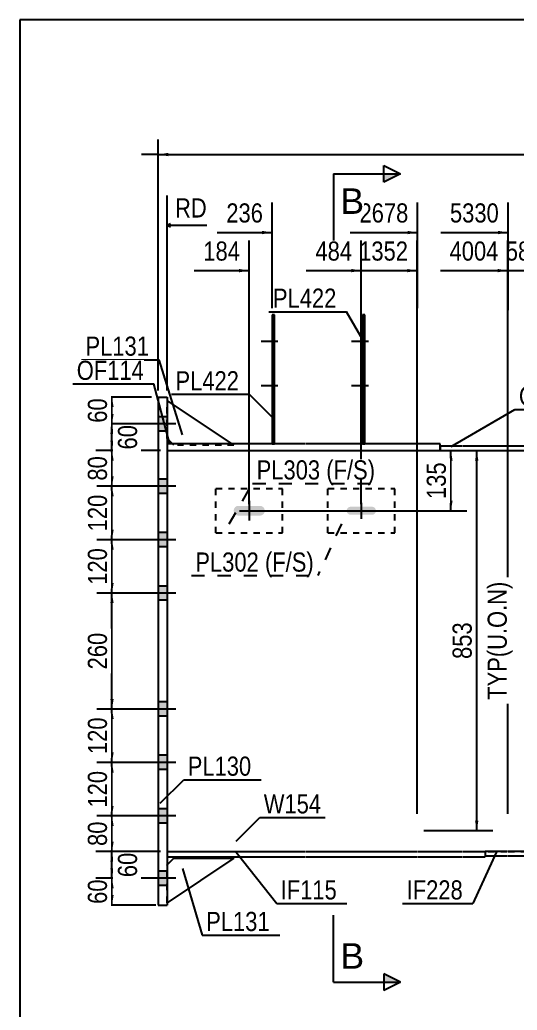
# Model space of a CAD drawing. Header units: millimetres. Extents: x -25 to 378, y -183 to 94.
# Drawn here: x -22 to 52.4, y -53.7 to 94.5 of the extents above; entities that cross this region are included whole.
import ezdxf

# ---------------------------------------------------------------- set-up
doc = ezdxf.new("R2010")
doc.units = ezdxf.units.MM
doc.linetypes.add('DXK_LINE_DOT1', pattern=[1.8814, 0.9407, -0.9407])
doc.linetypes.add('DXK_LINE_DOT2', pattern=[3.9198, 1.9599, -1.9599])
doc.styles.add('Arial', font='ARIAL.TTF', dxfattribs={"height": 0.2})
doc.styles.add('Arial Narrow', font='ARIALN.TTF', dxfattribs={"height": 0.2})

# ---------------------------------------------------------------- blocks, each defined once
blk = doc.blocks.new('Unknown-628699693-1211')
at = {"color": 5, "linetype": 'Continuous'}
for p, q in [((377.97, 94.46), (-22.03, 94.46)), ((-22.03, 94.46), (-22.03, -182.54))]:
    blk.add_line(p, q, dxfattribs=at)
blk = doc.blocks.new('Part-628699693-1279 - 1232')
at = {"color": 7, "linetype": 'DXK_LINE_DOT1'}
for p, q in [((7.28, 17.67), (7.28, 24.33)), ((7.28, 24.33), (17.28, 24.33)), ((17.28, 17.67), (17.28, 24.33)), ((7.28, 17.67), (17.28, 17.67))]:
    blk.add_line(p, q, dxfattribs=at)
blk = doc.blocks.new('Part-628699693-1257 - 1232')
at = {"color": 7, "linetype": 'DXK_LINE_DOT1'}
for p, q in [((24.05, 17.67), (24.05, 24.33)), ((24.05, 24.33), (34.05, 24.33)), ((34.05, 17.67), (34.05, 24.33)), ((24.05, 17.67), (34.05, 17.67))]:
    blk.add_line(p, q, dxfattribs=at)
blk = doc.blocks.new('Part-628699693-1348 - 1232')
at = {"color": 7, "linetype": 'DXK_LINE_DOT1'}
for p, q in [((0, 30), (0, -30)), ((0, 30), (20.62, 30)), ((20.72, 30), (37.38, 30)), ((37.48, 30), (44.15, 30)), ((44.25, 30), (50.92, 30)), ((51.02, 30), (65.43, 30)), ((0, -30), (20.62, -30)), ((20.72, -30), (37.38, -30)), ((37.48, -30), (44.15, -30)), ((44.25, -30), (50.92, -30)), ((51.02, -30), (65.43, -30))]:
    blk.add_line(p, q, dxfattribs=at)
at = {"color": 2, "linetype": 'Continuous'}
blk.add_line((65.43, 30), (65.43, -30), dxfattribs=at)
blk = doc.blocks.new('Bolt-628699693-1556 - 1232')
at = {"linetype": 'Continuous'}
blk.add_hatch(color=3, dxfattribs=at).paths.add_polyline_path([(31.2, 20.77), (31.25, 21), (31.2, 21.23), (31.07, 21.43), (30.88, 21.56), (30.65, 21.6), (27.45, 21.6), (27.22, 21.56), (27.03, 21.43), (26.9, 21.23), (26.85, 21), (26.9, 20.77), (27.03, 20.58), (27.22, 20.45), (27.45, 20.4), (30.65, 20.4), (30.88, 20.45), (31.07, 20.58)])
at = {"color": 3, "linetype": 'Continuous'}
for p, q in [((27.85, 21), (30.25, 21)), ((29.05, 22.2), (29.05, 19.8))]:
    blk.add_line(p, q, dxfattribs=at)
blk = doc.blocks.new('Part-628699693-1410 - 1232')
at = {"color": 2, "linetype": 'Continuous'}
for p, q in [((10, -31), (0, -37.67)), ((0, -32), (1, -31)), ((1, -31), (10, -31))]:
    blk.add_line(p, q, dxfattribs=at)
at = {"color": 7, "linetype": 'DXK_LINE_DOT1'}
blk.add_line((0, -37.67), (0, -32), dxfattribs=at)
blk = doc.blocks.new('Part-628699693-1439 - 1232')
at = {"color": 2, "linetype": 'Continuous'}
for p, q in [((-1.33, 38), (0, 38)), ((-1.33, 38), (-1.33, -38)), ((0, 38), (0, -38)), ((-1.33, -38), (0, -38))]:
    blk.add_line(p, q, dxfattribs=at)
blk = doc.blocks.new('Part-628699693-1736 - 1232')
at = {"color": 2, "linetype": 'Continuous'}
for p, q in [((50.92, -30), (47.58, -30)), ((47.58, -30), (47.58, -30.67)), ((50.92, -30.67), (47.58, -30.67)), ((87.73, -30), (51.02, -30)), ((87.73, -30.67), (51.02, -30.67)), ((97.83, -30), (87.83, -30)), ((97.8, -30.67), (87.83, -30.67)), ((104.43, -31.38), (97.8, -30.67)), ((97.83, -30), (104.5, -30.71))]:
    blk.add_line(p, q, dxfattribs=at)
at = {"color": 7, "linetype": 'DXK_LINE_DOT1'}
blk.add_line((104.5, -30.71), (104.43, -31.38), dxfattribs=at)
blk = doc.blocks.new('Part-628699693-2759 - 1232')
at = {"color": 2, "linetype": 'Continuous'}
for p, q in [((16.05, 50.33), (15.72, 50.33)), ((15.72, 50.33), (15.72, 31)), ((16.05, 31), (16.05, 50.33))]:
    blk.add_line(p, q, dxfattribs=at)
at = {"color": 7, "linetype": 'DXK_LINE_DOT1'}
blk.add_line((15.72, 31), (16.05, 31), dxfattribs=at)
blk = doc.blocks.new('Part-628699693-1553 - 1232')
at = {"color": 2, "linetype": 'Continuous'}
for p, q in [((0, 37.47), (9.7, 31)), ((0, 31.8), (0.8, 31))]:
    blk.add_line(p, q, dxfattribs=at)
at = {"color": 7, "linetype": 'DXK_LINE_DOT1'}
for p, q in [((0, 31.8), (0, 37.47)), ((1, 30.8), (0.8, 31)), ((10, 30.8), (1, 30.8)), ((9.7, 31), (10, 30.8))]:
    blk.add_line(p, q, dxfattribs=at)
blk = doc.blocks.new('Bolt-628699693-1555 - 1232')
at = {"linetype": 'Continuous'}
blk.add_hatch(color=3, dxfattribs=at).paths.add_polyline_path([(14.56, 20.72), (14.62, 21), (14.56, 21.28), (14.4, 21.52), (14.16, 21.68), (13.88, 21.73), (10.68, 21.73), (10.4, 21.68), (10.16, 21.52), (10.01, 21.28), (9.95, 21), (10.01, 20.72), (10.16, 20.48), (10.4, 20.32), (10.68, 20.27), (13.88, 20.27), (14.16, 20.32), (14.4, 20.48)])
at = {"color": 3, "linetype": 'Continuous'}
for p, q in [((12.28, 22.47), (12.28, 19.53)), ((10.82, 21), (13.75, 21))]:
    blk.add_line(p, q, dxfattribs=at)
blk = doc.blocks.new('Bolt-628699693-1558 - 1232')
at = {"linetype": 'Continuous'}
for points in [[(-1.33, 35.07), (-1.33, 32.93), (0, 32.93), (0, 35.07)], [(-1.33, 35.07), (-1.33, 32.93), (0, 32.93), (0, 35.07)], [(-1.33, 25.73), (-1.33, 23.6), (0, 23.6), (0, 25.73)], [(-1.33, 25.73), (-1.33, 23.6), (0, 23.6), (0, 25.73)], [(-1.33, 17.73), (-1.33, 15.6), (0, 15.6), (0, 17.73)], [(-1.33, 17.73), (-1.33, 15.6), (0, 15.6), (0, 17.73)], [(-1.33, 9.73), (-1.33, 7.6), (0, 7.6), (0, 9.73)], [(-1.33, 9.73), (-1.33, 7.6), (0, 7.6), (0, 9.73)], [(-1.33, -7.6), (-1.33, -9.73), (0, -9.73), (0, -7.6)], [(-1.33, -7.6), (-1.33, -9.73), (0, -9.73), (0, -7.6)], [(-1.33, -15.6), (-1.33, -17.73), (0, -17.73), (0, -15.6)], [(-1.33, -15.6), (-1.33, -17.73), (0, -17.73), (0, -15.6)], [(-1.33, -23.6), (-1.33, -25.73), (0, -25.73), (0, -23.6)], [(-1.33, -23.6), (-1.33, -25.73), (0, -25.73), (0, -23.6)], [(-1.33, -32.93), (-1.33, -35.07), (0, -35.07), (0, -32.93)], [(-1.33, -32.93), (-1.33, -35.07), (0, -35.07), (0, -32.93)]]:
    blk.add_hatch(color=3, dxfattribs=at).paths.add_polyline_path(points)
at = {"color": 3, "linetype": 'Continuous'}
for p, q in [((0, 35.07), (-1.33, 35.07)), ((0, 35.07), (-1.33, 35.07)), ((1.32, 34), (-6.67, 34)), ((1.32, 34), (-6.67, 34)), ((0, 32.93), (-1.33, 32.93)), ((0, 32.93), (-1.33, 32.93)), ((0, 25.73), (-1.33, 25.73)), ((0, 25.73), (-1.33, 25.73)), ((1.32, 24.67), (-6.67, 24.67)), ((1.32, 24.67), (-6.67, 24.67)), ((0, 23.6), (-1.33, 23.6)), ((0, 23.6), (-1.33, 23.6)), ((1.32, 16.67), (-6.67, 16.67)), ((1.32, 16.67), (-6.67, 16.67)), ((0, 17.73), (-1.33, 17.73)), ((0, 17.73), (-1.33, 17.73)), ((0, 15.6), (-1.33, 15.6)), ((0, 15.6), (-1.33, 15.6)), ((0, 9.73), (-1.33, 9.73)), ((0, 9.73), (-1.33, 9.73)), ((1.32, 8.67), (-6.67, 8.67)), ((1.32, 8.67), (-6.67, 8.67)), ((0, 7.6), (-1.33, 7.6)), ((0, 7.6), (-1.33, 7.6)), ((1.32, -8.67), (-6.67, -8.67)), ((1.32, -8.67), (-6.67, -8.67)), ((0, -7.6), (-1.33, -7.6)), ((0, -7.6), (-1.33, -7.6)), ((0, -9.73), (-1.33, -9.73)), ((0, -9.73), (-1.33, -9.73)), ((0, -15.6), (-1.33, -15.6)), ((0, -15.6), (-1.33, -15.6)), ((1.32, -16.67), (-6.67, -16.67)), ((1.32, -16.67), (-6.67, -16.67)), ((0, -17.73), (-1.33, -17.73)), ((0, -17.73), (-1.33, -17.73)), ((0, -23.6), (-1.33, -23.6)), ((0, -23.6), (-1.33, -23.6)), ((1.32, -24.67), (-6.67, -24.67)), ((1.32, -24.67), (-6.67, -24.67)), ((0, -25.73), (-1.33, -25.73)), ((0, -25.73), (-1.33, -25.73)), ((1.32, -34), (-6.67, -34)), ((1.32, -34), (-6.67, -34)), ((0, -32.93), (-1.33, -32.93)), ((0, -32.93), (-1.33, -32.93)), ((0, -35.07), (-1.33, -35.07)), ((0, -35.07), (-1.33, -35.07))]:
    blk.add_line(p, q, dxfattribs=at)
blk = doc.blocks.new('Part-628699693-1582 - 1232')
at = {"color": 2, "linetype": 'Continuous'}
for p, q in [((20.62, 31), (0, 31)), ((0, 30), (20.62, 30)), ((37.38, 31), (20.72, 31)), ((20.72, 30), (37.38, 30)), ((40.82, 31), (37.48, 31)), ((37.48, 30), (40.82, 30)), ((40.82, 30), (40.82, 31))]:
    blk.add_line(p, q, dxfattribs=at)
at = {"color": 7, "linetype": 'DXK_LINE_DOT1'}
blk.add_line((0, 31), (0, 30), dxfattribs=at)
blk = doc.blocks.new('Part-628699693-1604 - 1232')
at = {"color": 2, "linetype": 'Continuous'}
for p, q in [((40.82, 30.67), (40.82, 30)), ((44.15, 30.67), (40.82, 30.67)), ((40.82, 30), (44.15, 30)), ((50.92, 30.67), (44.25, 30.67)), ((44.25, 30), (50.92, 30)), ((87.73, 30.67), (51.02, 30.67)), ((51.02, 30), (87.73, 30)), ((91.17, 30.67), (87.83, 30.67)), ((87.83, 30), (91.17, 30))]:
    blk.add_line(p, q, dxfattribs=at)
at = {"color": 7, "linetype": 'DXK_LINE_DOT1'}
blk.add_line((91.17, 30), (91.17, 30.67), dxfattribs=at)
blk = doc.blocks.new('Part-628699693-1714 - 1232')
at = {"color": 2, "linetype": 'Continuous'}
for p, q in [((0, -30), (20.62, -30)), ((0, -30.8), (20.62, -30.8)), ((20.72, -30), (37.38, -30)), ((20.72, -30.8), (37.38, -30.8)), ((37.48, -30), (44.15, -30)), ((37.48, -30.8), (44.15, -30.8)), ((44.25, -30), (47.58, -30)), ((44.25, -30.8), (47.58, -30.8)), ((47.58, -30), (47.58, -30.8))]:
    blk.add_line(p, q, dxfattribs=at)
at = {"color": 7, "linetype": 'DXK_LINE_DOT1'}
blk.add_line((0, -30), (0, -30.8), dxfattribs=at)
blk = doc.blocks.new('Part-628699693-2806 - 1232')
at = {"color": 2, "linetype": 'Continuous'}
for p, q in [((29.58, 50.33), (29.25, 50.33)), ((29.25, 50.33), (29.25, 31)), ((29.58, 31), (29.58, 50.33))]:
    blk.add_line(p, q, dxfattribs=at)
at = {"color": 7, "linetype": 'DXK_LINE_DOT1'}
blk.add_line((29.25, 31), (29.58, 31), dxfattribs=at)
blk = doc.blocks.new('Bolt-628699693-2807 - 1232')
at = {"linetype": 'Continuous'}
for points in [[(37.41, 45.87), (37.41, 46.8), (37.41, 46.8), (37.41, 45.87)], [(37.41, 45.87), (37.41, 46.8), (37.41, 46.8), (37.41, 45.87)], [(37.41, 39.2), (37.41, 40.13), (37.41, 40.13), (37.41, 39.2)], [(37.41, 39.2), (37.41, 40.13), (37.41, 40.13), (37.41, 39.2)]]:
    blk.add_hatch(color=3, dxfattribs=at).paths.add_polyline_path(points)
blk = doc.blocks.new('Bolt-628699693-2808 - 1232')
at = {"linetype": 'Continuous'}
for points in [[(16.05, 45.87), (16.05, 46.8), (15.72, 46.8), (15.72, 45.87)], [(16.05, 45.87), (16.05, 46.8), (15.72, 46.8), (15.72, 45.87)], [(16.05, 39.2), (16.05, 40.13), (15.72, 40.13), (15.72, 39.2)], [(16.05, 39.2), (16.05, 40.13), (15.72, 40.13), (15.72, 39.2)]]:
    blk.add_hatch(color=3, dxfattribs=at).paths.add_polyline_path(points)
at = {"color": 3, "linetype": 'Continuous'}
for p, q in [((16.58, 46.33), (14.05, 46.33)), ((16.58, 46.33), (14.05, 46.33)), ((16.05, 46.8), (15.72, 46.8)), ((16.05, 46.8), (15.72, 46.8)), ((16.05, 45.87), (15.72, 45.87)), ((16.05, 45.87), (15.72, 45.87)), ((16.05, 40.13), (15.72, 40.13)), ((16.05, 40.13), (15.72, 40.13)), ((16.58, 39.67), (14.05, 39.67)), ((16.58, 39.67), (14.05, 39.67)), ((16.05, 39.2), (15.72, 39.2)), ((16.05, 39.2), (15.72, 39.2))]:
    blk.add_line(p, q, dxfattribs=at)
blk = doc.blocks.new('Bolt-628699693-2809 - 1232')
at = {"linetype": 'Continuous'}
for points in [[(37.47, 45.87), (37.47, 46.8), (37.47, 46.8), (37.47, 45.87)], [(37.47, 45.87), (37.47, 46.8), (37.47, 46.8), (37.47, 45.87)], [(37.47, 39.2), (37.47, 40.13), (37.47, 40.13), (37.47, 39.2)], [(37.47, 39.2), (37.47, 40.13), (37.47, 40.13), (37.47, 39.2)]]:
    blk.add_hatch(color=3, dxfattribs=at).paths.add_polyline_path(points)
blk = doc.blocks.new('Bolt-628699693-2810 - 1232')
at = {"linetype": 'Continuous'}
for points in [[(51, 45.87), (51, 46.8), (51, 46.8), (51, 45.87)], [(51, 45.87), (51, 46.8), (51, 46.8), (51, 45.87)], [(51, 39.2), (51, 40.13), (51, 40.13), (51, 39.2)], [(51, 39.2), (51, 40.13), (51, 40.13), (51, 39.2)]]:
    blk.add_hatch(color=3, dxfattribs=at).paths.add_polyline_path(points)
blk = doc.blocks.new('Bolt-628699693-2817 - 1232')
at = {"linetype": 'Continuous'}
blk.add_hatch(color=3, dxfattribs=at).paths.add_polyline_path([(37.41, -27.33), (37.41, -26.4), (37.41, -26.4), (37.41, -27.33)])
blk = doc.blocks.new('Bolt-628699693-2820 - 1232')
at = {"linetype": 'Continuous'}
for points in [[(50.94, 45.87), (50.94, 46.8), (50.94, 46.8), (50.94, 45.87)], [(50.94, 45.87), (50.94, 46.8), (50.94, 46.8), (50.94, 45.87)], [(50.94, 39.2), (50.94, 40.13), (50.94, 40.13), (50.94, 39.2)], [(50.94, 39.2), (50.94, 40.13), (50.94, 40.13), (50.94, 39.2)]]:
    blk.add_hatch(color=3, dxfattribs=at).paths.add_polyline_path(points)
blk = doc.blocks.new('Bolt-628699693-2838 - 1232')
at = {"linetype": 'Continuous'}
blk.add_hatch(color=3, dxfattribs=at).paths.add_polyline_path([(50.94, -27.33), (50.94, -26.4), (50.94, -26.4), (50.94, -27.33)])
blk = doc.blocks.new('Bolt-628699693-2855 - 1232')
at = {"linetype": 'Continuous'}
for points in [[(29.58, 45.87), (29.58, 46.8), (29.25, 46.8), (29.25, 45.87)], [(29.58, 45.87), (29.58, 46.8), (29.25, 46.8), (29.25, 45.87)], [(29.58, 39.2), (29.58, 40.13), (29.25, 40.13), (29.25, 39.2)], [(29.58, 39.2), (29.58, 40.13), (29.25, 40.13), (29.25, 39.2)]]:
    blk.add_hatch(color=3, dxfattribs=at).paths.add_polyline_path(points)
at = {"color": 3, "linetype": 'Continuous'}
for p, q in [((30.12, 46.33), (27.58, 46.33)), ((30.12, 46.33), (27.58, 46.33)), ((29.58, 46.8), (29.25, 46.8)), ((29.58, 46.8), (29.25, 46.8)), ((29.58, 45.87), (29.25, 45.87)), ((29.58, 45.87), (29.25, 45.87)), ((29.58, 40.13), (29.25, 40.13)), ((29.58, 40.13), (29.25, 40.13)), ((30.12, 39.67), (27.58, 39.67)), ((30.12, 39.67), (27.58, 39.67)), ((29.58, 39.2), (29.25, 39.2)), ((29.58, 39.2), (29.25, 39.2))]:
    blk.add_line(p, q, dxfattribs=at)
blk = doc.blocks.new('StraightDimension-628699693-1862 - 1232')
at = {"linetype": 'Continuous'}
blk.add_hatch(color=7, dxfattribs=at).paths.add_polyline_path([(14.22, 62.88), (15.72, 62.63), (14.22, 62.38)])
at = {"color": 7, "linetype": 'Continuous'}
for p, q in [((15.72, 51.33), (15.72, 67.13)), ((7.48, 62.63), (15.72, 62.63))]:
    blk.add_line(p, q, dxfattribs=at)
at = {"color": 0}
blk.add_wipeout([(14.94, 63.53), (14.94, 67.73), (8.26, 67.73), (8.26, 63.53)], dxfattribs=at)
at = {"color": 3, "style": 'Arial Narrow'}
blk.add_text('236', height=2.863, dxfattribs=at).set_placement((8.86, 64.13))
blk = doc.blocks.new('StraightDimension-628699693-1876 - 1232')
at = {"linetype": 'Continuous'}
blk.add_hatch(color=7, dxfattribs=at).paths.add_polyline_path([(10.78, 57.18), (12.28, 56.93), (10.78, 56.68)])
at = {"color": 7, "linetype": 'Continuous'}
for p, q in [((12.28, 22), (12.28, 61.43)), ((4.05, 56.93), (12.28, 56.93))]:
    blk.add_line(p, q, dxfattribs=at)
at = {"color": 0, "linetype": 'Continuous'}
blk.add_wipeout([(6.53, 64.28), (6.53, 68.48), (0.59, 68.48), (0.59, 64.28)], dxfattribs=at)
at = {"color": 7, "linetype": 'Continuous'}
for p, q in [((0, 39), (0, 68.18)), ((0.5, 63.93), (0, 63.68)), ((0.5, 63.43), (0, 63.68)), ((5.93, 63.68), (0, 63.68))]:
    blk.add_line(p, q, dxfattribs=at)
at = {"color": 3, "linetype": 'Continuous', "style": 'Arial Narrow'}
blk.add_text('RD', height=2.863, dxfattribs=at).set_placement((1.19, 64.88))
at = {"color": 0}
blk.add_wipeout([(11.51, 57.83), (11.51, 62.03), (4.82, 62.03), (4.82, 57.83)], dxfattribs=at)
at = {"color": 3, "style": 'Arial Narrow'}
blk.add_text('184', height=2.863, dxfattribs=at).set_placement((5.42, 58.43))
blk = doc.blocks.new('StraightDimension-628699693-1772 - 1232')
at = {"linetype": 'Continuous'}
blk.add_hatch(color=7, dxfattribs=at).paths.add_polyline_path([(35.91, 57.18), (37.41, 56.93), (35.91, 56.68)])
at = {"color": 7, "linetype": 'Continuous'}
for p, q in [((37.41, -24.33), (37.41, 61.43)), ((27.35, 56.93), (37.41, 56.93))]:
    blk.add_line(p, q, dxfattribs=at)
at = {"color": 0}
blk.add_wipeout([(36.64, 57.83), (36.64, 62.03), (28.13, 62.03), (28.13, 57.83)], dxfattribs=at)
at = {"color": 3, "style": 'Arial Narrow'}
blk.add_text('1352', height=2.863, dxfattribs=at).set_placement((28.73, 58.43))
blk = doc.blocks.new('StraightDimension-628699693-1893 - 1232')
at = {"linetype": 'Continuous'}
blk.add_hatch(color=7, dxfattribs=at).paths.add_polyline_path([(35.97, 62.88), (37.47, 62.63), (35.97, 62.38)])
at = {"color": 7, "linetype": 'Continuous'}
for p, q in [((37.47, 51.33), (37.47, 67.13)), ((27.4, 62.63), (37.47, 62.63))]:
    blk.add_line(p, q, dxfattribs=at)
at = {"color": 0}
blk.add_wipeout([(36.69, 63.53), (36.69, 67.73), (28.18, 67.73), (28.18, 63.53)], dxfattribs=at)
at = {"color": 3, "style": 'Arial Narrow'}
blk.add_text('2678', height=2.863, dxfattribs=at).set_placement((28.78, 64.13))
blk = doc.blocks.new('StraightDimension-628699693-1905 - 1232')
at = {"linetype": 'Continuous'}
blk.add_hatch(color=7, dxfattribs=at).paths.add_polyline_path([(57.85, 57.18), (59.35, 56.93), (57.85, 56.68)])
at = {"color": 7, "linetype": 'Continuous'}
for p, q in [((59.35, 22), (59.35, 61.43)), ((49.29, 56.93), (59.35, 56.93))]:
    blk.add_line(p, q, dxfattribs=at)
at = {"color": 0}
blk.add_wipeout([(58.58, 57.83), (58.58, 62.03), (50.06, 62.03), (50.06, 57.83)], dxfattribs=at)
at = {"color": 3, "style": 'Arial Narrow'}
blk.add_text('5899', height=2.863, dxfattribs=at).set_placement((50.66, 58.43))
blk = doc.blocks.new('StraightDimension-628699693-1796 - 1232')
at = {"linetype": 'Continuous'}
blk.add_hatch(color=7, dxfattribs=at).paths.add_polyline_path([(27.55, 57.18), (29.05, 56.93), (27.55, 56.68)])
at = {"color": 7, "linetype": 'Continuous'}
for p, q in [((29.05, 22), (29.05, 61.43)), ((20.82, 56.93), (29.05, 56.93))]:
    blk.add_line(p, q, dxfattribs=at)
at = {"color": 0}
blk.add_wipeout([(28.28, 57.83), (28.28, 62.03), (21.59, 62.03), (21.59, 57.83)], dxfattribs=at)
at = {"color": 3, "style": 'Arial Narrow'}
blk.add_text('484', height=2.863, dxfattribs=at).set_placement((22.19, 58.43))
blk = doc.blocks.new('StraightDimension-628699693-1897 - 1232')
at = {"linetype": 'Continuous'}
blk.add_hatch(color=7, dxfattribs=at).paths.add_polyline_path([(49.44, 57.18), (50.94, 56.93), (49.44, 56.68)])
at = {"color": 7, "linetype": 'Continuous'}
for p, q in [((50.94, -24.33), (50.94, 61.43)), ((40.88, 56.93), (50.94, 56.93))]:
    blk.add_line(p, q, dxfattribs=at)
at = {"color": 0}
blk.add_wipeout([(50.17, 57.83), (50.17, 62.03), (41.65, 62.03), (41.65, 57.83)], dxfattribs=at)
at = {"color": 3, "style": 'Arial Narrow'}
blk.add_text('4004', height=2.863, dxfattribs=at).set_placement((42.25, 58.43))
blk = doc.blocks.new('StraightDimension-628699693-1901 - 1232')
at = {"linetype": 'Continuous'}
blk.add_hatch(color=7, dxfattribs=at).paths.add_polyline_path([(49.5, 62.88), (51, 62.63), (49.5, 62.38)])
at = {"color": 7, "linetype": 'Continuous'}
for p, q in [((51, 51), (51, 67.13)), ((40.94, 62.63), (51, 62.63))]:
    blk.add_line(p, q, dxfattribs=at)
at = {"color": 0}
blk.add_wipeout([(50.22, 63.53), (50.22, 67.73), (41.71, 67.73), (41.71, 63.53)], dxfattribs=at)
at = {"color": 3, "style": 'Arial Narrow'}
blk.add_text('5330', height=2.863, dxfattribs=at).set_placement((42.31, 64.13))
blk = doc.blocks.new('StraightDimension-628699693-1971 - 1232')
at = {"linetype": 'Continuous'}
blk.add_hatch(color=7, dxfattribs=at).paths.add_polyline_path([(0.17, 74.05), (-1.33, 74.3), (0.17, 74.55)])
at = {"color": 7, "linetype": 'Continuous'}
for p, q in [((-1.33, 39), (-1.33, 76.55)), ((-1.33, 74.3), (-3.83, 74.3)), ((-1.33, 74.3), (300.07, 74.3))]:
    blk.add_line(p, q, dxfattribs=at)
blk = doc.blocks.new('StraightDimension-628699693-1982 - 1232')
at = {"linetype": 'Continuous'}
for points in [[(-8.49, -35.5), (-8.24, -34), (-7.99, -35.5)], [(-7.99, -36.5), (-8.24, -38), (-8.49, -36.5)]]:
    blk.add_hatch(color=7, dxfattribs=at).paths.add_polyline_path(points)
at = {"color": 7, "linetype": 'Continuous'}
for p, q in [((-1, -34), (-10.49, -34)), ((-8.24, -38), (-8.24, -34)), ((-1.67, -38), (-10.49, -38))]:
    blk.add_line(p, q, dxfattribs=at)
at = {"color": 0}
blk.add_wipeout([(-8.39, -33.57), (-12.59, -33.57), (-12.59, -38.43), (-8.39, -38.43)], dxfattribs=at)
at = {"color": 3, "style": 'Arial Narrow'}
blk.add_text('60', height=2.863, rotation=90.0002, dxfattribs=at).set_placement((-8.99, -37.83))
blk = doc.blocks.new('StraightDimension-628699693-2000 - 1232')
at = {"linetype": 'Continuous'}
for points in [[(-8.49, -31.5), (-8.24, -30), (-7.99, -31.5)], [(-7.99, -32.5), (-8.24, -34), (-8.49, -32.5)]]:
    blk.add_hatch(color=7, dxfattribs=at).paths.add_polyline_path(points)
at = {"color": 7, "linetype": 'Continuous'}
for p, q in [((-1, -30), (-10.64, -30)), ((-8.24, -34), (-8.24, -30)), ((-1, -34), (-10.64, -34))]:
    blk.add_line(p, q, dxfattribs=at)
at = {"color": 0}
blk.add_wipeout([(-3.89, -29.57), (-8.09, -29.57), (-8.09, -34.43), (-3.89, -34.43)], dxfattribs=at)
at = {"color": 3, "style": 'Arial Narrow'}
blk.add_text('60', height=2.863, rotation=90.0002, dxfattribs=at).set_placement((-4.49, -33.83))
blk = doc.blocks.new('StraightDimension-628699693-2015 - 1232')
at = {"linetype": 'Continuous'}
for points in [[(-8.49, -26.16), (-8.24, -24.66), (-7.99, -26.16)], [(-7.99, -28.5), (-8.24, -30), (-8.49, -28.5)]]:
    blk.add_hatch(color=7, dxfattribs=at).paths.add_polyline_path(points)
at = {"color": 7, "linetype": 'Continuous'}
for p, q in [((-1, -24.66), (-10.49, -24.66)), ((-8.24, -30), (-8.24, -24.66)), ((-1, -30), (-10.49, -30))]:
    blk.add_line(p, q, dxfattribs=at)
at = {"color": 0}
blk.add_wipeout([(-8.39, -24.9), (-12.59, -24.9), (-12.59, -29.76), (-8.39, -29.76)], dxfattribs=at)
at = {"color": 3, "style": 'Arial Narrow'}
blk.add_text('80', height=2.863, rotation=90.0002, dxfattribs=at).set_placement((-8.99, -29.16))
blk = doc.blocks.new('StraightDimension-628699693-2022 - 1232')
at = {"linetype": 'Continuous'}
for points in [[(-8.49, -18.17), (-8.24, -16.67), (-7.99, -18.17)], [(-7.99, -23.16), (-8.24, -24.66), (-8.49, -23.16)]]:
    blk.add_hatch(color=7, dxfattribs=at).paths.add_polyline_path(points)
at = {"color": 7, "linetype": 'Continuous'}
for p, q in [((-1, -16.67), (-10.49, -16.67)), ((-8.24, -24.66), (-8.24, -16.67)), ((-1, -24.66), (-10.49, -24.66))]:
    blk.add_line(p, q, dxfattribs=at)
at = {"color": 0}
blk.add_wipeout([(-8.39, -17.32), (-12.59, -17.32), (-12.59, -24.01), (-8.39, -24.01)], dxfattribs=at)
at = {"color": 3, "style": 'Arial Narrow'}
blk.add_text('120', height=2.863, rotation=90.0002, dxfattribs=at).set_placement((-8.99, -23.41))
blk = doc.blocks.new('StraightDimension-628699693-2030 - 1232')
at = {"linetype": 'Continuous'}
for points in [[(-8.49, -10.17), (-8.24, -8.67), (-7.99, -10.17)], [(-7.99, -15.17), (-8.24, -16.67), (-8.49, -15.17)]]:
    blk.add_hatch(color=7, dxfattribs=at).paths.add_polyline_path(points)
at = {"color": 7, "linetype": 'Continuous'}
for p, q in [((-1, -8.67), (-10.49, -8.67)), ((-8.24, -16.67), (-8.24, -8.67)), ((-1, -16.67), (-10.49, -16.67))]:
    blk.add_line(p, q, dxfattribs=at)
at = {"color": 0}
blk.add_wipeout([(-8.39, -9.32), (-12.59, -9.32), (-12.59, -16.01), (-8.39, -16.01)], dxfattribs=at)
at = {"color": 3, "style": 'Arial Narrow'}
blk.add_text('120', height=2.863, rotation=90.0002, dxfattribs=at).set_placement((-8.99, -15.41))
blk = doc.blocks.new('StraightDimension-628699693-2037 - 1232')
at = {"linetype": 'Continuous'}
for points in [[(-8.49, 7.17), (-8.24, 8.67), (-7.99, 7.17)], [(-7.99, -7.17), (-8.24, -8.67), (-8.49, -7.17)]]:
    blk.add_hatch(color=7, dxfattribs=at).paths.add_polyline_path(points)
at = {"color": 7, "linetype": 'Continuous'}
for p, q in [((-1, 8.67), (-10.49, 8.67)), ((-8.24, -8.67), (-8.24, 8.67)), ((-1, -8.67), (-10.49, -8.67))]:
    blk.add_line(p, q, dxfattribs=at)
at = {"color": 0}
blk.add_wipeout([(-8.39, 3.34), (-12.59, 3.34), (-12.59, -3.34), (-8.39, -3.34)], dxfattribs=at)
at = {"color": 3, "style": 'Arial Narrow'}
blk.add_text('260', height=2.863, rotation=90.0002, dxfattribs=at).set_placement((-8.99, -2.74))
blk = doc.blocks.new('StraightDimension-628699693-2044 - 1232')
at = {"linetype": 'Continuous'}
for points in [[(-8.49, 15.17), (-8.24, 16.67), (-7.99, 15.17)], [(-7.99, 10.17), (-8.24, 8.67), (-8.49, 10.17)]]:
    blk.add_hatch(color=7, dxfattribs=at).paths.add_polyline_path(points)
at = {"color": 7, "linetype": 'Continuous'}
for p, q in [((-1, 16.67), (-10.49, 16.67)), ((-8.24, 8.67), (-8.24, 16.67)), ((-1, 8.67), (-10.49, 8.67))]:
    blk.add_line(p, q, dxfattribs=at)
at = {"color": 0}
blk.add_wipeout([(-8.39, 16.01), (-12.59, 16.01), (-12.59, 9.32), (-8.39, 9.32)], dxfattribs=at)
at = {"color": 3, "style": 'Arial Narrow'}
blk.add_text('120', height=2.863, rotation=90.0002, dxfattribs=at).set_placement((-8.99, 9.92))
blk = doc.blocks.new('StraightDimension-628699693-2051 - 1232')
at = {"linetype": 'Continuous'}
for points in [[(-8.49, 23.17), (-8.24, 24.67), (-7.99, 23.17)], [(-7.99, 18.17), (-8.24, 16.67), (-8.49, 18.17)]]:
    blk.add_hatch(color=7, dxfattribs=at).paths.add_polyline_path(points)
at = {"color": 7, "linetype": 'Continuous'}
for p, q in [((-1, 24.67), (-10.49, 24.67)), ((-8.24, 16.67), (-8.24, 24.67)), ((-1, 16.67), (-10.49, 16.67))]:
    blk.add_line(p, q, dxfattribs=at)
at = {"color": 0}
blk.add_wipeout([(-8.39, 24.01), (-12.59, 24.01), (-12.59, 17.32), (-8.39, 17.32)], dxfattribs=at)
at = {"color": 3, "style": 'Arial Narrow'}
blk.add_text('120', height=2.863, rotation=90.0002, dxfattribs=at).set_placement((-8.99, 17.92))
blk = doc.blocks.new('StraightDimension-628699693-2058 - 1232')
at = {"linetype": 'Continuous'}
for points in [[(-8.49, 28.5), (-8.24, 30), (-7.99, 28.5)], [(-7.99, 26.17), (-8.24, 24.67), (-8.49, 26.17)]]:
    blk.add_hatch(color=7, dxfattribs=at).paths.add_polyline_path(points)
at = {"color": 7, "linetype": 'Continuous'}
for p, q in [((-1, 30), (-10.49, 30)), ((-8.24, 24.67), (-8.24, 30)), ((-1, 24.67), (-10.49, 24.67))]:
    blk.add_line(p, q, dxfattribs=at)
at = {"color": 0}
blk.add_wipeout([(-8.39, 29.76), (-12.59, 29.76), (-12.59, 24.91), (-8.39, 24.91)], dxfattribs=at)
at = {"color": 3, "style": 'Arial Narrow'}
blk.add_text('80', height=2.863, rotation=90.0002, dxfattribs=at).set_placement((-8.99, 25.51))
blk = doc.blocks.new('StraightDimension-628699693-2067 - 1232')
at = {"linetype": 'Continuous'}
for points in [[(-8.49, 32.5), (-8.24, 34), (-7.99, 32.5)], [(-7.99, 31.5), (-8.24, 30), (-8.49, 31.5)]]:
    blk.add_hatch(color=7, dxfattribs=at).paths.add_polyline_path(points)
at = {"color": 7, "linetype": 'Continuous'}
for p, q in [((-1, 34), (-10.64, 34)), ((-8.24, 30), (-8.24, 34)), ((-1, 30), (-10.64, 30))]:
    blk.add_line(p, q, dxfattribs=at)
at = {"color": 0}
blk.add_wipeout([(-3.89, 34.43), (-8.09, 34.43), (-8.09, 29.57), (-3.89, 29.57)], dxfattribs=at)
at = {"color": 3, "style": 'Arial Narrow'}
blk.add_text('60', height=2.863, rotation=90.0002, dxfattribs=at).set_placement((-4.49, 30.17))
blk = doc.blocks.new('StraightDimension-628699693-2083 - 1232')
at = {"linetype": 'Continuous'}
for points in [[(-8.49, 36.5), (-8.24, 38), (-7.99, 36.5)], [(-7.99, 35.5), (-8.24, 34), (-8.49, 35.5)]]:
    blk.add_hatch(color=7, dxfattribs=at).paths.add_polyline_path(points)
at = {"color": 7, "linetype": 'Continuous'}
for p, q in [((-2.33, 38), (-10.49, 38)), ((-8.24, 34), (-8.24, 38)), ((-1, 34), (-10.49, 34))]:
    blk.add_line(p, q, dxfattribs=at)
at = {"color": 0}
blk.add_wipeout([(-8.39, 38.43), (-12.59, 38.43), (-12.59, 33.57), (-8.39, 33.57)], dxfattribs=at)
at = {"color": 3, "style": 'Arial Narrow'}
blk.add_text('60', height=2.863, rotation=90.0002, dxfattribs=at).set_placement((-8.99, 34.17))
blk = doc.blocks.new('StraightDimension-628699693-2129 - 1232')
at = {"linetype": 'Continuous'}
for points in [[(42.2, 28.5), (42.45, 30), (42.7, 28.5)], [(42.7, 22.5), (42.45, 21), (42.2, 22.5)]]:
    blk.add_hatch(color=7, dxfattribs=at).paths.add_polyline_path(points)
at = {"color": 7, "linetype": 'Continuous'}
for p, q in [((13.28, 30), (44.85, 30)), ((42.45, 21), (42.45, 30)), ((13.28, 21), (44.85, 21))]:
    blk.add_line(p, q, dxfattribs=at)
at = {"color": 0}
blk.add_wipeout([(42.3, 28.84), (38.1, 28.84), (38.1, 22.16), (42.3, 22.16)], dxfattribs=at)
at = {"color": 3, "style": 'Arial Narrow'}
blk.add_text('135', height=2.863, rotation=90.0002, dxfattribs=at).set_placement((41.7, 22.76))
blk = doc.blocks.new('StraightDimension-628699693-2157 - 1232')
at = {"linetype": 'Continuous'}
for points in [[(46.06, 28.5), (46.31, 30), (46.56, 28.5)], [(46.56, -25.37), (46.31, -26.87), (46.06, -25.37)]]:
    blk.add_hatch(color=7, dxfattribs=at).paths.add_polyline_path(points)
at = {"color": 7, "linetype": 'Continuous'}
for p, q in [((38.41, 30), (48.71, 30)), ((46.31, -26.87), (46.31, 30)), ((38.41, -26.87), (48.71, -26.87))]:
    blk.add_line(p, q, dxfattribs=at)
at = {"color": 0, "linetype": 'Continuous'}
blk.add_wipeout([(51.41, 11.02), (47.21, 11.02), (47.21, -7.89), (51.41, -7.89)], dxfattribs=at)
at = {"color": 3, "linetype": 'Continuous', "style": 'Arial Narrow'}
blk.add_text('TYP(U.O.N)', height=2.863, rotation=90.0002, dxfattribs=at).set_placement((50.81, -7.29))
at = {"color": 0}
blk.add_wipeout([(46.16, 4.91), (41.96, 4.91), (41.96, -1.78), (46.16, -1.78)], dxfattribs=at)
at = {"color": 3, "style": 'Arial Narrow'}
blk.add_text('853', height=2.863, rotation=90.0002, dxfattribs=at).set_placement((45.56, -1.18))
blk = doc.blocks.new('Mark-628699693-4964 - 1232')
at = {"color": 0}
for points in [[(22.91, 25.68), (22.91, 28.68), (13.4, 28.68), (13.4, 25.68)], [(31.1, 25.68), (31.1, 28.68), (23.81, 28.68), (23.81, 25.68)]]:
    blk.add_wipeout(points, dxfattribs=at)
for points in [[(22.91, 25.68), (22.91, 28.68), (13.4, 28.68), (13.4, 25.68)], [(31.1, 25.68), (31.1, 28.68), (23.81, 28.68), (23.81, 25.68)]]:
    blk.add_wipeout(points, dxfattribs=at)
at = {"color": 7, "linetype": 'DXK_LINE_DOT2'}
for p, q in [((9.3, 19.02), (12.8, 25.08)), ((12.8, 25.08), (31.7, 25.08))]:
    blk.add_line(p, q, dxfattribs=at)
at = {"color": 3, "style": 'Arial Narrow'}
for s, p in [('PL303', (13.4, 25.68)), ('(F/', (23.81, 25.68)), ('S)', (27.82, 25.68))]:
    blk.add_text(s, height=2.863, dxfattribs=at).set_placement(p)
blk = doc.blocks.new('SectionMark-628699693-2368 - 1232')
at = {"linetype": 'Continuous'}
for points in [[(32.41, 70.17), (32.41, 71.42), (34.91, 71.42)], [(32.41, -49.53), (32.41, -48.28), (34.91, -49.53)]]:
    blk.add_hatch(color=30, dxfattribs=at).paths.add_polyline_path(points)
at = {"color": 30, "linetype": 'Continuous'}
for p, q in [((32.41, 70.17), (32.41, 72.67)), ((32.41, 72.67), (34.91, 71.42)), ((24.91, 71.42), (24.91, 61.42)), ((24.91, 71.42), (34.91, 71.42)), ((34.91, 71.42), (32.41, 70.17)), ((24.91, -49.53), (24.91, -39.53)), ((34.91, -49.53), (32.41, -48.28)), ((32.41, -48.28), (32.41, -50.78)), ((24.91, -49.53), (34.91, -49.53)), ((34.91, -49.53), (32.41, -50.78))]:
    blk.add_line(p, q, dxfattribs=at)
at = {"color": 0, "linetype": 'Continuous'}
for points in [[(29.47, 65.42), (29.47, 69.42), (25.91, 69.42), (25.91, 65.42)], [(29.47, -47.53), (29.47, -43.53), (25.91, -43.53), (25.91, -47.53)]]:
    blk.add_wipeout(points, dxfattribs=at)
at = {"color": 96, "linetype": 'Continuous', "style": 'Arial'}
for p in [(25.91, 65.42), (25.91, -47.53)]:
    blk.add_text('B', height=3.82, dxfattribs=at).set_placement(p)
blk = doc.blocks.new('Mark-628699693-4961 - 1232')
at = {"color": 0}
for points in [[(13.74, 11.89), (13.74, 14.89), (4.23, 14.89), (4.23, 11.89)], [(21.93, 11.89), (21.93, 14.89), (14.64, 14.89), (14.64, 11.89)]]:
    blk.add_wipeout(points, dxfattribs=at)
for points in [[(13.74, 11.89), (13.74, 14.89), (4.23, 14.89), (4.23, 11.89)], [(21.93, 11.89), (21.93, 14.89), (14.64, 14.89), (14.64, 11.89)]]:
    blk.add_wipeout(points, dxfattribs=at)
at = {"color": 7, "linetype": 'DXK_LINE_DOT2'}
for p in [(26.07, 19.02), (3.63, 11.29)]:
    blk.add_line(p, (22.53, 11.29), dxfattribs=at)
at = {"color": 3, "style": 'Arial Narrow'}
for s, p in [('(F/', (14.64, 11.89)), ('S)', (18.65, 11.89)), ('PL302', (4.23, 11.89))]:
    blk.add_text(s, height=2.863, dxfattribs=at).set_placement(p)
blk = doc.blocks.new('Mark-628699693-4970 - 1232')
at = {"color": 0}
blk.add_wipeout([(23.05, -24.29), (23.05, -21.29), (14.46, -21.29), (14.46, -24.29)], dxfattribs=at)
blk.add_wipeout([(23.05, -24.29), (23.05, -21.29), (14.46, -21.29), (14.46, -24.29)], dxfattribs=at)
at = {"color": 7, "linetype": 'Continuous'}
for p, q in [((10.32, -28.42), (13.86, -24.89)), ((13.86, -24.89), (23.65, -24.89))]:
    blk.add_line(p, q, dxfattribs=at)
at = {"color": 3, "style": 'Arial Narrow'}
blk.add_text('W154', height=2.863, dxfattribs=at).set_placement((14.46, -24.29))
blk = doc.blocks.new('Mark-628699693-4982 - 1232')
at = {"color": 0}
blk.add_wipeout([(15.35, -41.89), (15.35, -38.89), (5.85, -38.89), (5.85, -41.89)], dxfattribs=at)
blk.add_wipeout([(15.35, -41.89), (15.35, -38.89), (5.85, -38.89), (5.85, -41.89)], dxfattribs=at)
at = {"color": 7, "linetype": 'Continuous'}
for p, q in [((2.3, -32.54), (5.25, -42.49)), ((5.25, -42.49), (16.85, -42.49))]:
    blk.add_line(p, q, dxfattribs=at)
at = {"color": 3, "style": 'Arial Narrow'}
blk.add_text('PL131', height=2.863, dxfattribs=at).set_placement((5.85, -41.89))
blk = doc.blocks.new('Mark-628699693-4985 - 1232')
at = {"color": 0}
blk.add_wipeout([(12.59, -18.65), (12.59, -15.65), (3.09, -15.65), (3.09, -18.65)], dxfattribs=at)
blk.add_wipeout([(12.59, -18.65), (12.59, -15.65), (3.09, -15.65), (3.09, -18.65)], dxfattribs=at)
at = {"color": 7, "linetype": 'Continuous'}
for p, q in [((-1.05, -22.78), (2.49, -19.25)), ((2.49, -19.25), (14.09, -19.25))]:
    blk.add_line(p, q, dxfattribs=at)
at = {"color": 3, "style": 'Arial Narrow'}
blk.add_text('PL130', height=2.863, dxfattribs=at).set_placement((3.09, -18.65))
blk = doc.blocks.new('Mark-628699693-5000 - 1232')
at = {"color": 7, "linetype": 'Continuous'}
blk.add_line((2.3, 32.34), (-1.2, 43.6), dxfattribs=at)
at = {"color": 0}
blk.add_wipeout([(-2.7, 44.2), (-2.7, 47.2), (-12.2, 47.2), (-12.2, 44.2)], dxfattribs=at)
blk.add_wipeout([(-2.7, 44.2), (-2.7, 47.2), (-12.2, 47.2), (-12.2, 44.2)], dxfattribs=at)
at = {"color": 7, "linetype": 'Continuous'}
blk.add_line((-12.8, 43.6), (-1.2, 43.6), dxfattribs=at)
at = {"color": 3, "style": 'Arial Narrow'}
blk.add_text('PL131', height=2.863, dxfattribs=at).set_placement((-12.2, 44.2))
blk = doc.blocks.new('Mark-628699693-5003 - 1232')
at = {"color": 7, "linetype": 'Continuous'}
blk.add_line((0.43, 30.97), (-1.96, 39.98), dxfattribs=at)
at = {"color": 0}
blk.add_wipeout([(-3.46, 40.58), (-3.46, 43.58), (-13.51, 43.58), (-13.51, 40.58)], dxfattribs=at)
blk.add_wipeout([(-3.46, 40.58), (-3.46, 43.58), (-13.51, 43.58), (-13.51, 40.58)], dxfattribs=at)
at = {"color": 7, "linetype": 'Continuous'}
blk.add_line((-14.11, 39.98), (-1.96, 39.98), dxfattribs=at)
at = {"color": 3, "style": 'Arial Narrow'}
blk.add_text('OF114', height=2.863, dxfattribs=at).set_placement((-13.51, 40.58))
blk = doc.blocks.new('Mark-628699693-5006 - 1232')
at = {"color": 0}
blk.add_wipeout([(62.67, 36.73), (62.67, 39.73), (52.63, 39.73), (52.63, 36.73)], dxfattribs=at)
blk.add_wipeout([(62.67, 36.73), (62.67, 39.73), (52.63, 39.73), (52.63, 36.73)], dxfattribs=at)
at = {"color": 7, "linetype": 'Continuous'}
for p, q in [((42.5, 30.63), (52.03, 36.13)), ((52.03, 36.13), (64.17, 36.13))]:
    blk.add_line(p, q, dxfattribs=at)
at = {"color": 3, "style": 'Arial Narrow'}
blk.add_text('OF115', height=2.863, dxfattribs=at).set_placement((52.63, 36.73))
blk = doc.blocks.new('Mark-628699693-5021 - 1232')
at = {"color": 0}
blk.add_wipeout([(25.39, -37.17), (25.39, -34.17), (16.99, -34.17), (16.99, -37.17)], dxfattribs=at)
blk.add_wipeout([(25.39, -37.17), (25.39, -34.17), (16.99, -34.17), (16.99, -37.17)], dxfattribs=at)
at = {"color": 7, "linetype": 'Continuous'}
for p, q in [((10.32, -30.07), (16.39, -37.77)), ((16.39, -37.77), (26.89, -37.77))]:
    blk.add_line(p, q, dxfattribs=at)
at = {"color": 3, "style": 'Arial Narrow'}
blk.add_text('IF115', height=2.863, dxfattribs=at).set_placement((16.99, -37.17))
blk = doc.blocks.new('Mark-628699693-5024 - 1232')
at = {"color": 7, "linetype": 'Continuous'}
blk.add_line((49.27, -30.04), (45.73, -37.77), dxfattribs=at)
at = {"color": 0}
blk.add_wipeout([(44.23, -37.17), (44.23, -34.17), (35.83, -34.17), (35.83, -37.17)], dxfattribs=at)
blk.add_wipeout([(44.23, -37.17), (44.23, -34.17), (35.83, -34.17), (35.83, -37.17)], dxfattribs=at)
at = {"color": 7, "linetype": 'Continuous'}
blk.add_line((35.23, -37.77), (45.73, -37.77), dxfattribs=at)
at = {"color": 3, "style": 'Arial Narrow'}
blk.add_text('IF228', height=2.863, dxfattribs=at).set_placement((35.83, -37.17))
blk = doc.blocks.new('Mark-628699693-5030 - 1232')
at = {"color": 7, "linetype": 'Continuous'}
blk.add_line((15.8, 34.89), (12.27, 38.42), dxfattribs=at)
at = {"color": 0}
blk.add_wipeout([(10.77, 39.02), (10.77, 42.02), (1.26, 42.02), (1.26, 39.02)], dxfattribs=at)
blk.add_wipeout([(10.77, 39.02), (10.77, 42.02), (1.26, 42.02), (1.26, 39.02)], dxfattribs=at)
at = {"color": 7, "linetype": 'Continuous'}
blk.add_line((0.66, 38.42), (12.27, 38.42), dxfattribs=at)
at = {"color": 3, "style": 'Arial Narrow'}
blk.add_text('PL422', height=2.863, dxfattribs=at).set_placement((1.26, 39.02))
blk = doc.blocks.new('Mark-628699693-5045 - 1232')
at = {"color": 7, "linetype": 'Continuous'}
blk.add_line((29.34, 46.45), (26.84, 50.78), dxfattribs=at)
at = {"color": 0}
blk.add_wipeout([(25.34, 51.38), (25.34, 54.38), (15.83, 54.38), (15.83, 51.38)], dxfattribs=at)
blk.add_wipeout([(25.34, 51.38), (25.34, 54.38), (15.83, 54.38), (15.83, 51.38)], dxfattribs=at)
at = {"color": 7, "linetype": 'Continuous'}
blk.add_line((15.23, 50.78), (26.84, 50.78), dxfattribs=at)
at = {"color": 3, "style": 'Arial Narrow'}
blk.add_text('PL422', height=2.863, dxfattribs=at).set_placement((15.83, 51.38))

msp = doc.modelspace()

# ---------------------------------------------------------------- block references
for name in ['Unknown-628699693-1211', 'Part-628699693-2759 - 1232', 'Part-628699693-2806 - 1232', 'Bolt-628699693-2808 - 1232', 'Bolt-628699693-2855 - 1232', 'Bolt-628699693-2807 - 1232', 'Bolt-628699693-2809 - 1232', 'Bolt-628699693-2820 - 1232', 'Bolt-628699693-2810 - 1232', 'Part-628699693-1439 - 1232', 'Part-628699693-1553 - 1232', 'Bolt-628699693-1558 - 1232', 'Part-628699693-1582 - 1232', 'Part-628699693-1348 - 1232', 'Part-628699693-1604 - 1232', 'Part-628699693-1279 - 1232', 'Part-628699693-1257 - 1232', 'Bolt-628699693-1555 - 1232', 'Bolt-628699693-1556 - 1232', 'Bolt-628699693-2817 - 1232', 'Bolt-628699693-2838 - 1232', 'Part-628699693-1714 - 1232', 'Part-628699693-1410 - 1232', 'Part-628699693-1736 - 1232']:
    msp.add_blockref(name, (0, 0))

# ---------------------------------------------------------------- next in the draw order: block references
for name in ['StraightDimension-628699693-1862 - 1232', 'StraightDimension-628699693-1772 - 1232', 'StraightDimension-628699693-1905 - 1232', 'Mark-628699693-4970 - 1232', 'Mark-628699693-4982 - 1232', 'StraightDimension-628699693-1982 - 1232']:
    msp.add_blockref(name, (0, 0))

# ---------------------------------------------------------------- next in the draw order: block references
for name in ['StraightDimension-628699693-1876 - 1232', 'StraightDimension-628699693-1893 - 1232', 'StraightDimension-628699693-1897 - 1232', 'StraightDimension-628699693-2000 - 1232']:
    msp.add_blockref(name, (0, 0))

# ---------------------------------------------------------------- next in the draw order: block references
for name in ['StraightDimension-628699693-1901 - 1232', 'StraightDimension-628699693-1796 - 1232', 'StraightDimension-628699693-2015 - 1232']:
    msp.add_blockref(name, (0, 0))

# ---------------------------------------------------------------- next in the draw order: block references
for name in ['StraightDimension-628699693-1971 - 1232', 'StraightDimension-628699693-2129 - 1232', 'StraightDimension-628699693-2022 - 1232']:
    msp.add_blockref(name, (0, 0))

# ---------------------------------------------------------------- next in the draw order: block references
for name in ['StraightDimension-628699693-2157 - 1232', 'Mark-628699693-4964 - 1232', 'StraightDimension-628699693-2030 - 1232']:
    msp.add_blockref(name, (0, 0))

# ---------------------------------------------------------------- next in the draw order: block references
for name in ['SectionMark-628699693-2368 - 1232', 'Mark-628699693-5006 - 1232', 'StraightDimension-628699693-2037 - 1232', 'Mark-628699693-4985 - 1232']:
    msp.add_blockref(name, (0, 0))

# ---------------------------------------------------------------- next in the draw order: block references
for name in ['Mark-628699693-5045 - 1232', 'Mark-628699693-4961 - 1232', 'StraightDimension-628699693-2044 - 1232', 'Mark-628699693-5021 - 1232', 'Mark-628699693-5024 - 1232']:
    msp.add_blockref(name, (0, 0))

# ---------------------------------------------------------------- next in the draw order: block references
msp.add_blockref('StraightDimension-628699693-2051 - 1232', (0, 0))

# ---------------------------------------------------------------- next in the draw order: block references
msp.add_blockref('StraightDimension-628699693-2058 - 1232', (0, 0))

# ---------------------------------------------------------------- next in the draw order: block references
msp.add_blockref('StraightDimension-628699693-2067 - 1232', (0, 0))

# ---------------------------------------------------------------- next in the draw order: block references
msp.add_blockref('StraightDimension-628699693-2083 - 1232', (0, 0))

# ---------------------------------------------------------------- next in the draw order: block references
msp.add_blockref('Mark-628699693-5000 - 1232', (0, 0))

# ---------------------------------------------------------------- next in the draw order: block references
msp.add_blockref('Mark-628699693-5003 - 1232', (0, 0))

# ---------------------------------------------------------------- next in the draw order: block references
msp.add_blockref('Mark-628699693-5030 - 1232', (0, 0))

doc.saveas('drawing.dxf')
